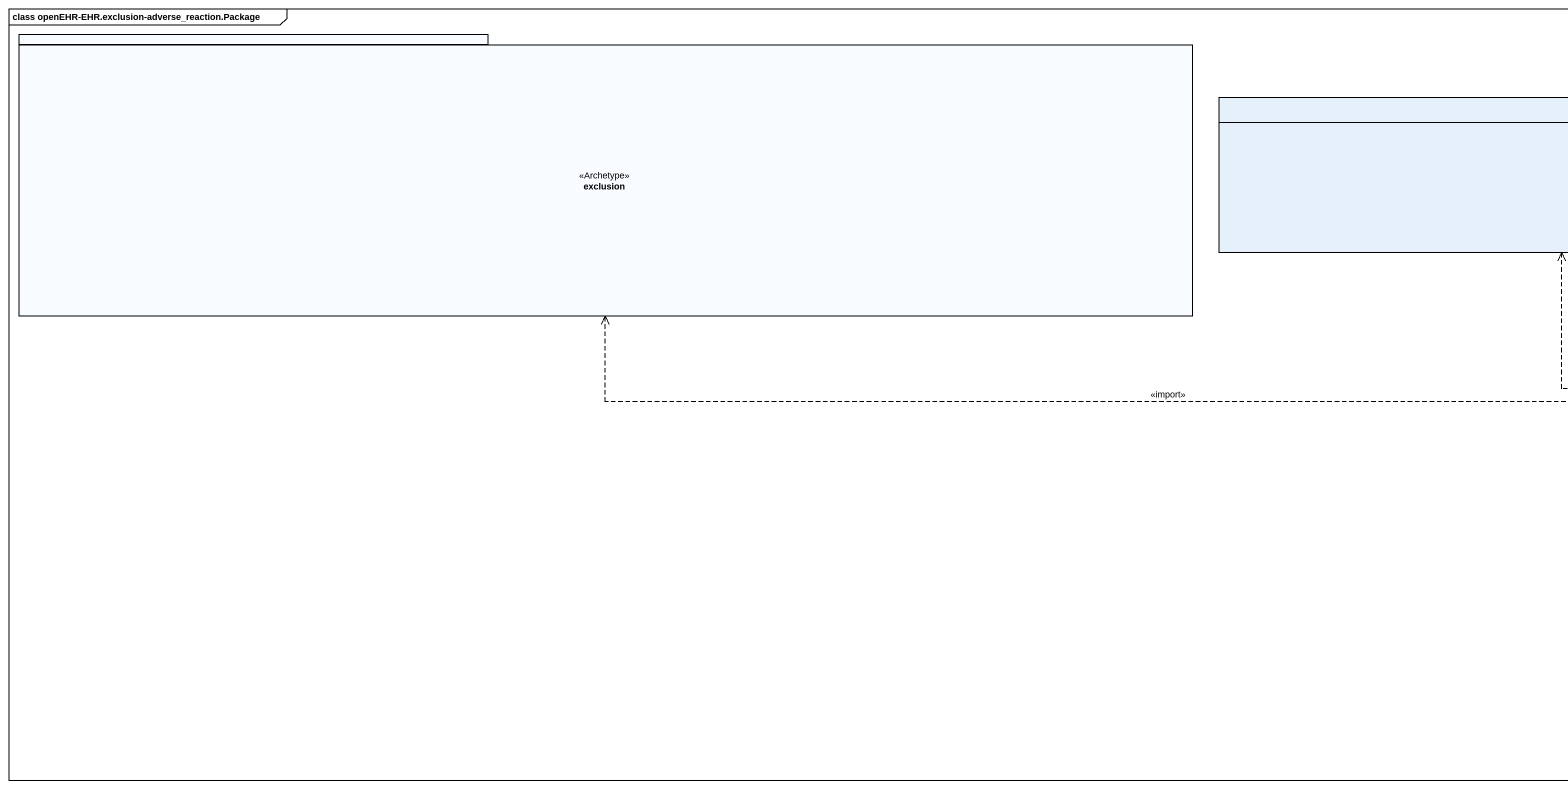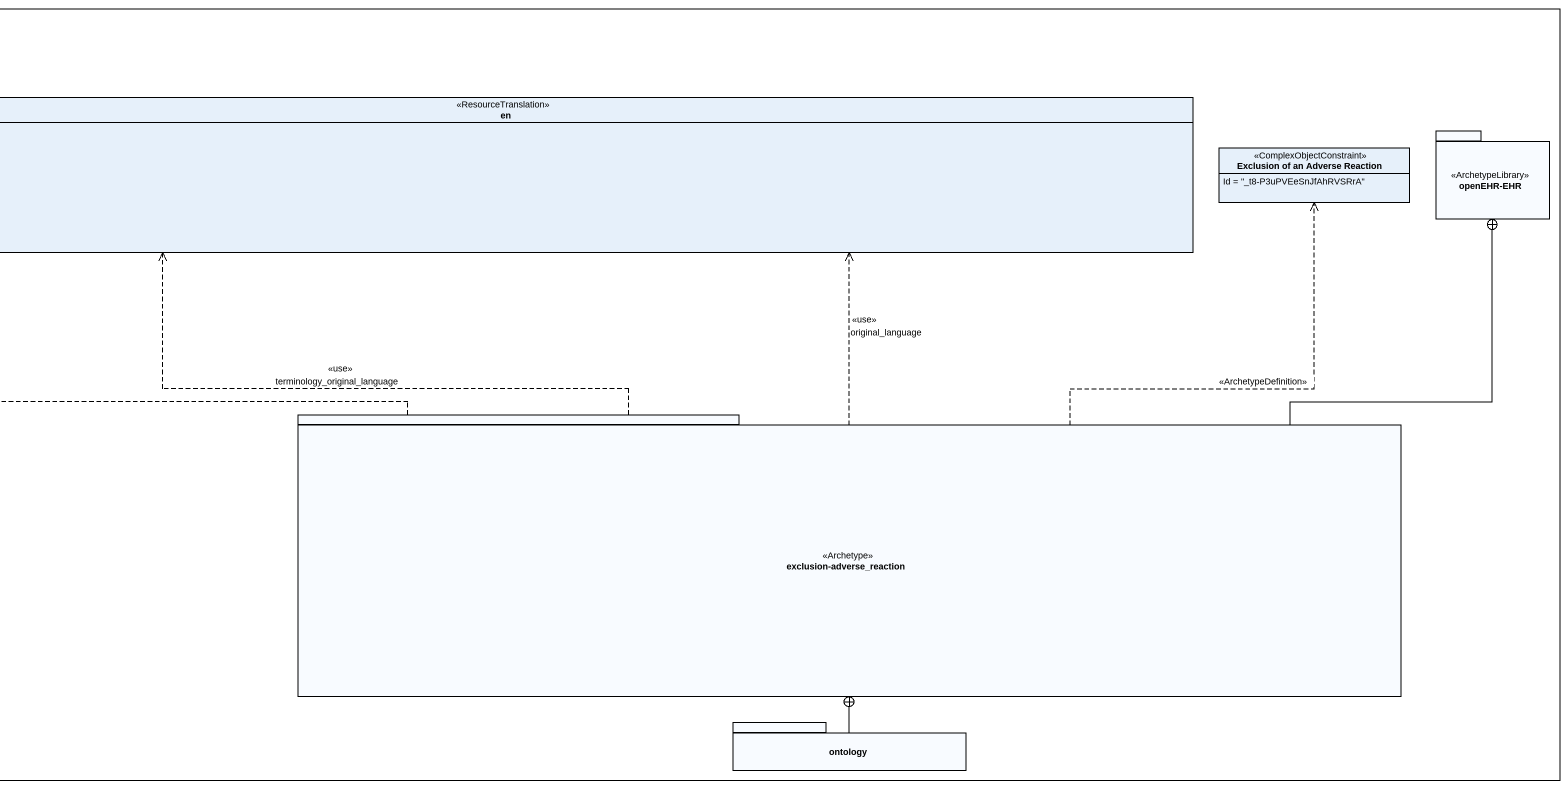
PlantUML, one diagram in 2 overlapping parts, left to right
@startuml
mainframe class openEHR-EHR.exclusion-adverse_reaction.Package
hide circle
hide empty members
package exclusion <<Archetype>> {
}
enum en <<ResourceTranslation>>
class "Exclusion of an Adverse Reaction" as Exclusion_of_an_Adverse <<ComplexObjectConstraint>> {
  Id = "_t8-P3uPVEeSnJfAhRVSRrA"
}
package "openEHR-EHR" as openEHR_EHR <<ArchetypeLibrary>> {
}
package "exclusion-adverse_reaction" as exclusion_adverse_reaction <<Archetype>> {
}
package ontology {
}
exclusion_adverse_reaction .left.> exclusion : <<import>>
exclusion_adverse_reaction .up.> en : <<use>>\nterminology_original_language
exclusion_adverse_reaction .up.> en : <<use>>\noriginal_language
exclusion_adverse_reaction .up.> Exclusion_of_an_Adverse : <<ArchetypeDefinition>>
exclusion_adverse_reaction -right-+ openEHR_EHR
ontology -up-+ exclusion_adverse_reaction
@enduml
